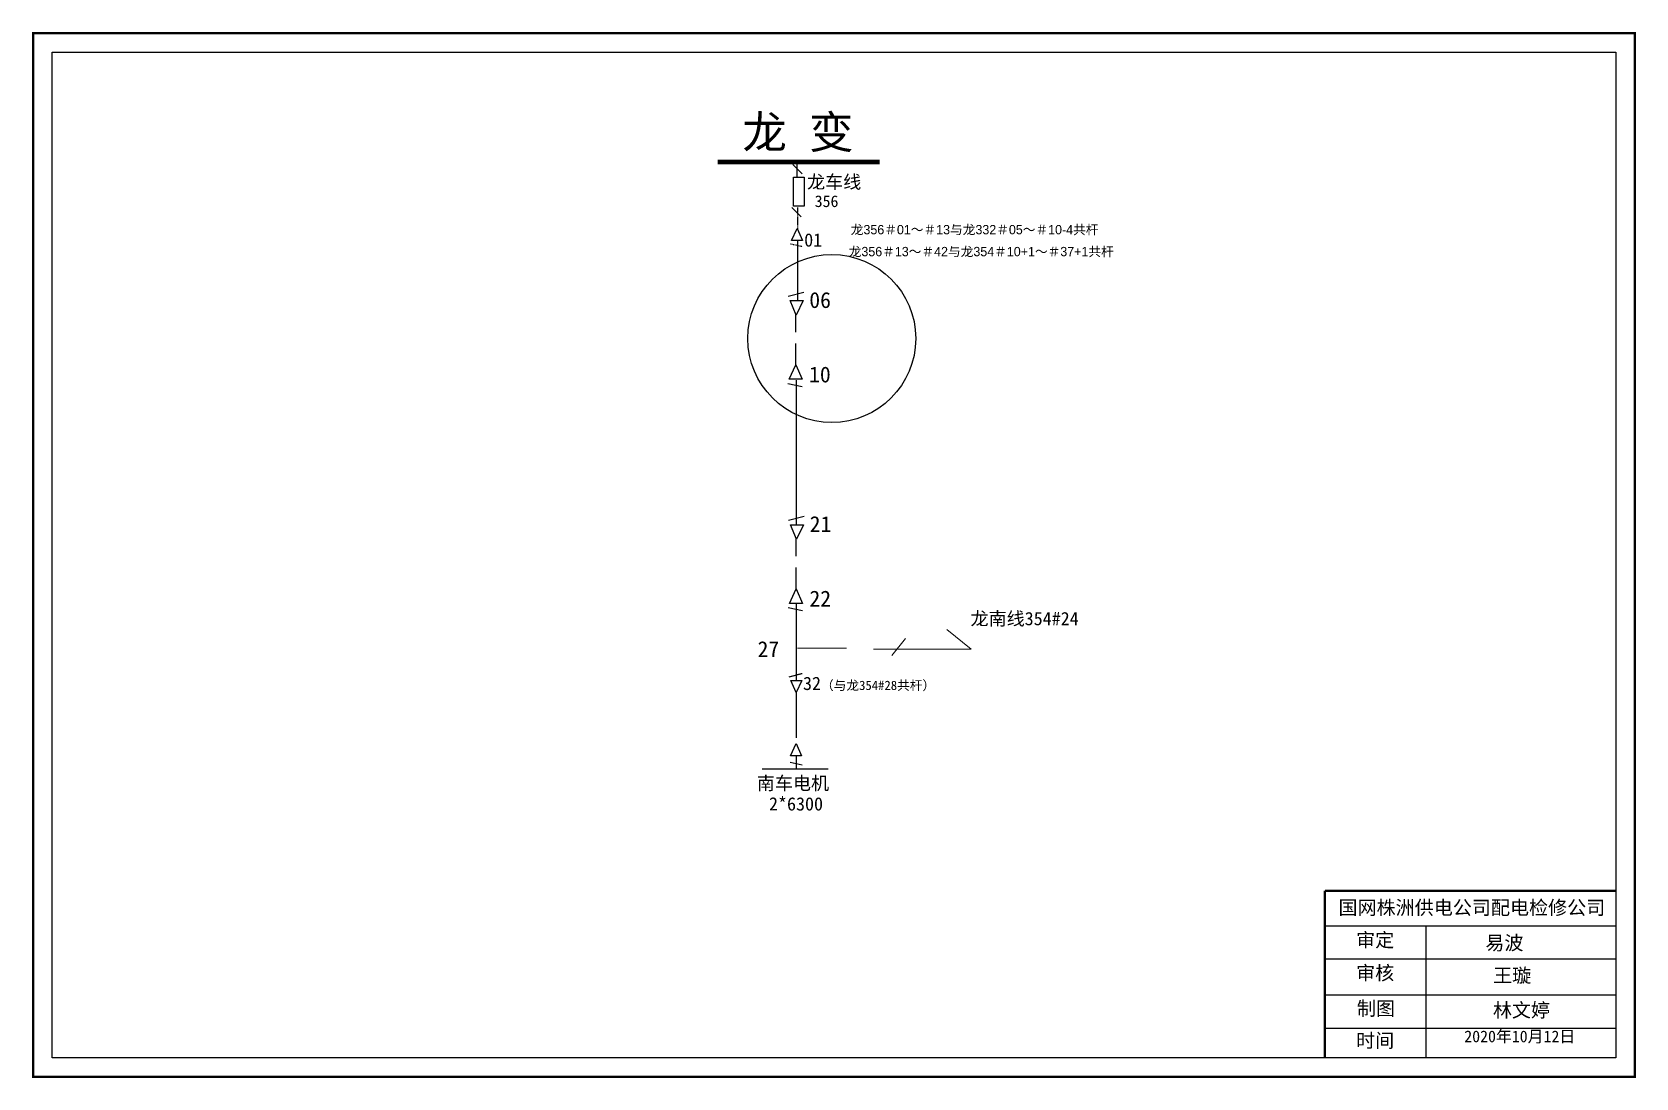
# Model space of a CAD drawing. Extents: x 0 to 344, y 0 to 224.
import ezdxf

# ---------------------------------------------------------------- set-up
doc = ezdxf.new("R2010")
doc.units = 0
doc.header["$LTSCALE"] = 0.774411
for name, pattern in [('ACAD_ISO02W100', [15, 12, -3]), ('DASHED2', [9.525, 6.35, -3.175]), ('HIDDEN2', [0.1875, 0.125, -0.0625])]:
    doc.linetypes.add(name, pattern=pattern)
doc.layers.get('0').update_dxf_attribs({"linetype": 'CONTINUOUS'})
doc.layers.add('0-RefEdit0', color=7, linetype='CONTINUOUS')
doc.styles.add('SimSun_txtstyle_2.84_0_0', font='', dxfattribs={"height": 2.843062})
doc.styles.add('SimSun_txtstyle_3.41_0_0', font='', dxfattribs={"height": 3.411674})
doc.styles.get("Standard").update_dxf_attribs({"font": '', "height": 2.5})
doc.styles.add('字体', font='', dxfattribs={"height": 2.5})
doc.styles.add('楷体_GB2312_txtstyle_2.50_0_0', font='', dxfattribs={"height": 2.5})
doc.styles.add('楷体_GB2312_txtstyle_3.00_0_0', font='', dxfattribs={"height": 3})
doc.styles.get('SimSun_txtstyle_2.84_0_0').set_extended_font_data('SimSun')
doc.styles.get('SimSun_txtstyle_3.41_0_0').set_extended_font_data('SimSun')
doc.styles.get('Standard').set_extended_font_data('SimSun')
doc.styles.get('字体').set_extended_font_data('楷体_GB2312')
doc.styles.get('楷体_GB2312_txtstyle_2.50_0_0').set_extended_font_data('楷体_GB2312')
doc.styles.get('楷体_GB2312_txtstyle_3.00_0_0').set_extended_font_data('楷体_GB2312')

msp = doc.modelspace()

# ---------------------------------------------------------------- linework, layer by layer
at = {"linetype": 'Continuous'}
for p, q in [((165.14, 193.6), (163.16, 195.58)), ((164.9, 184.37), (162.92, 186.35)), ((277.42, 32.22), (339.78, 32.22)), ((299.06, 32.21), (299.06, 3.88)), ((277.42, 25.12), (339.78, 25.12)), ((277.42, 17.37), (339.78, 17.37)), ((277.42, 10.26), (339.78, 10.26))]:
    msp.add_line(p, q, dxfattribs=at)
at = {"linetype": 'ACAD_ISO02W100'}
msp.add_line((164.05, 192.99), (164.06, 196.08), dxfattribs=at)
at = {"color": 7, "linetype": 'Continuous', "ltscale": 2}
for p, q in [((162.85, 179.31), (164.09, 181.89)), ((165.19, 179.31), (162.85, 179.31)), ((164.09, 181.89), (165.19, 179.31)), ((163.87, 163.29), (162.54, 166.39)), ((162.54, 166.39), (165.34, 166.39)), ((165.34, 166.39), (163.87, 163.29)), ((162.33, 149.5), (163.8, 152.6)), ((163.8, 152.6), (165.13, 149.5)), ((165.13, 149.5), (162.33, 149.5)), ((163.95, 115.2), (162.62, 118.3)), ((162.62, 118.3), (165.42, 118.3)), ((165.42, 118.3), (163.95, 115.2)), ((162.41, 101.41), (163.88, 104.51)), ((163.88, 104.51), (165.21, 101.41)), ((165.21, 101.41), (162.41, 101.41)), ((163.81, 82.29), (162.7, 84.87)), ((162.7, 84.87), (165.04, 84.87)), ((165.04, 84.87), (163.81, 82.29)), ((162.63, 68.72), (163.87, 71.31)), ((163.87, 71.31), (164.97, 68.72)), ((156.55, 65.93), (170.74, 65.93)), ((164.97, 68.72), (162.63, 68.72))]:
    msp.add_line(p, q, dxfattribs=at)
at = {"linetype": 'DASHED2'}
for p, q in [((163.8, 152.27), (163.8, 163.43)), ((163.88, 104.18), (163.88, 115.34))]:
    msp.add_line(p, q, dxfattribs=at)
at = {"color": 7, "linetype": 'Continuous', "lineweight": 0, "ltscale": 1.929068}
for p, q in [((187.31, 93.9), (184.42, 90.23)), ((196.19, 95.82), (201.46, 91.58)), ((164.1, 91.77), (174.65, 91.77)), ((180.49, 91.58), (191.05, 91.58)), ((190.91, 91.58), (201.46, 91.58))]:
    msp.add_line(p, q, dxfattribs=at)
at = {"color": 0, "linetype": 'Continuous'}
msp.add_line((163.83, 68.72), (163.85, 65.92), dxfattribs=at)
at = {"linetype": 'Continuous', "const_width": 0.5}
msp.add_lwpolyline([(-0.02, 223.78), (343.96, 223.78), (343.96, -0.19), (-0.02, -0.19)], close=True, dxfattribs=at)
at = {"linetype": 'Continuous'}
for points in [[(4.03, 219.73), (339.91, 219.73), (339.91, 3.86), (4.03, 3.86)], [(165.53, 192.89), (165.53, 186.64), (163.3, 186.64), (163.3, 192.89)]]:
    msp.add_lwpolyline(points, close=True, dxfattribs=at)
for points, const_width in [([(181.75, 196.14), (147.02, 196.12)], 1), ([(277.38, 39.72), (277.38, 4)], 0.5), ([(277.42, 39.72), (339.78, 39.72)], 0.5)]:
    msp.add_lwpolyline(points, dxfattribs=dict(at, const_width=const_width))
at = {"color": 1, "linetype": 'Continuous'}
msp.add_circle((171.5, 158.25), 18.03, dxfattribs=at)
at = {"layer": '0-RefEdit0', "linetype": 'HIDDEN2', "ltscale": 2}
for p, q in [((164.1, 186.37), (164.1, 181.83)), ((162.61, 178.59), (165.21, 178.03)), ((162.37, 85.67), (165.14, 86.39))]:
    msp.add_line(p, q, dxfattribs=at)
at = {"layer": '0-RefEdit0', "linetype": 'ByBlock', "ltscale": 2}
for p, q in [((164.1, 179.33), (164.1, 166.4)), ((163.85, 149.32), (163.85, 118.16)), ((163.85, 101.48), (163.85, 84.84))]:
    msp.add_line(p, q, dxfattribs=at)
at = {"layer": '0-RefEdit0', "ltscale": 2}
for p, q in [((162.13, 167.35), (165.47, 168.22)), ((162.03, 148.63), (165.15, 147.96)), ((162.21, 119.26), (165.55, 120.13)), ((162.11, 100.54), (165.23, 99.88))]:
    msp.add_line(p, q, dxfattribs=at)
at = {"layer": '0-RefEdit0', "linetype": 'DASHED2', "ltscale": 2}
msp.add_line((163.85, 82.38), (163.85, 71.24), dxfattribs=at)
at = {"layer": '0-RefEdit0', "color": 0, "linetype": 'ByBlock', "ltscale": 2}
msp.add_line((162.53, 67.3), (165.13, 66.75), dxfattribs=at)

# ---------------------------------------------------------------- texts
at = {"linetype": 'Continuous', "attachment_point": 1}
for s, insert, char_height, width, style in [('龙 变', (152.3, 206.06), 7, 28.4432, '字体'), ('国网株洲供电公司配电检修公司', (280.33, 37.61), 3, 82.0179, '字体'), ('审定', (284.11, 30.66), 3, 23.4615, '字体'), ('易波', (311.87, 30.05), 3, 23.4615, '楷体_GB2312_txtstyle_3.00_0_0'), ('审核', (284.11, 23.6), 3, 23.4615, '字体'), ('{\\fSimSun|b0|i0|c134|p2;王璇}', (313.54, 23.06), 3, 33.0539, '字体'), ('制图', (284.28, 15.97), 3, 23.4615, '字体'), ('林文婷', (313.49, 15.6), 3, 23.4615, '楷体_GB2312_txtstyle_3.00_0_0'), ('时间', (284.11, 9.09), 3, 23.4615, '字体'), ('2020年10月12日', (307.34, 9.72), 2.5, 23.4615, '楷体_GB2312_txtstyle_2.50_0_0')]:
    msp.add_mtext(s, dxfattribs=dict(at, insert=insert, char_height=char_height, width=width, style=style))
at = {"color": 0, "linetype": 'Continuous', "attachment_point": 1}
for s, insert, char_height, width in [('龙车线', (166.19, 193.3), 2.843, 12.5379), ('356', (167.82, 188.98), 2.5, 5.6554)]:
    msp.add_mtext(s, dxfattribs=dict(at, insert=insert, char_height=char_height, width=width))
at = {"color": 7, "attachment_point": 1}
for s, insert, char_height, width in [('龙{\\f\uffbfﾬￌﾣﾤ_GB2312|b0|i0|c134|p49;356}＃{\\f\uffbfﾬￌﾣﾤ_GB2312|b0|i0|c134|p49;01}～＃{\\f\uffbfﾬￌﾣﾤ_GB2312|b0|i0|c134|p49;13}与龙{\\f\uffbfﾬￌﾣﾤ_GB2312|b0|i0|c134|p49;332}＃{\\f\uffbfﾬￌﾣﾤ_GB2312|b0|i0|c134|p49;05}～＃{\\f\uffbfﾬￌﾣﾤ_GB2312|b0|i0|c134|p49;10-4}共杆', (175.57, 182.63), 2, 76.2969), ('01', (165.57, 180.84), 2.843, 5.9799), ('龙{\\f\uffbfﾬￌﾣﾤ_GB2312|b0|i0|c134|p49;356}＃{\\f\uffbfﾬￌﾣﾤ_GB2312|b0|i0|c134|p49;13}～＃{\\f\uffbfﾬￌﾣﾤ_GB2312|b0|i0|c134|p49;42}与龙{\\f\uffbfﾬￌﾣﾤ_GB2312|b0|i0|c134|p49;354}＃{\\f\uffbfﾬￌﾣﾤ_GB2312|b0|i0|c134|p49;10+1}～＃{\\f\uffbfﾬￌﾣﾤ_GB2312|b0|i0|c134|p49;37+1}共杆', (175.13, 177.92), 2, 84.1015), ('32{\\H0.7035x;（与龙354#28共杆）}', (165.31, 85.66), 2.8431, 36.4726), ('{\\f\uffbfﾬￌﾣﾤ_GB2312|b0|i0|c134|p49;南车电机}', (155.39, 64.25), 2.8431, 30.5558), ('2*6300', (158.01, 59.8), 2.843, 5.9799)]:
    msp.add_mtext(s, dxfattribs=dict(at, insert=insert, char_height=char_height, width=width))
at = {"color": 1, "char_height": 3.412, "width": 7.1759, "attachment_point": 1}
for s, insert in [('06', (166.67, 168.23)), ('10', (166.62, 152.24))]:
    msp.add_mtext(s, dxfattribs=dict(at, insert=insert))
at = {"char_height": 3.412, "width": 7.1759, "attachment_point": 1}
for s, insert in [('21', (166.75, 120.14)), ('22', (166.7, 104.15))]:
    msp.add_mtext(s, dxfattribs=dict(at, insert=insert))
at = {"color": 7, "insert": (201.29, 99.57), "char_height": 2.843, "width": 36.4726, "attachment_point": 1, "style": 'SimSun_txtstyle_2.84_0_0'}
msp.add_mtext('龙南线354#24', dxfattribs=at)
at = {"insert": (155.56, 93.29), "char_height": 3.412, "width": 7.1759, "attachment_point": 1, "style": 'SimSun_txtstyle_3.41_0_0'}
msp.add_mtext('27', dxfattribs=at)

doc.saveas('drawing.dxf')
